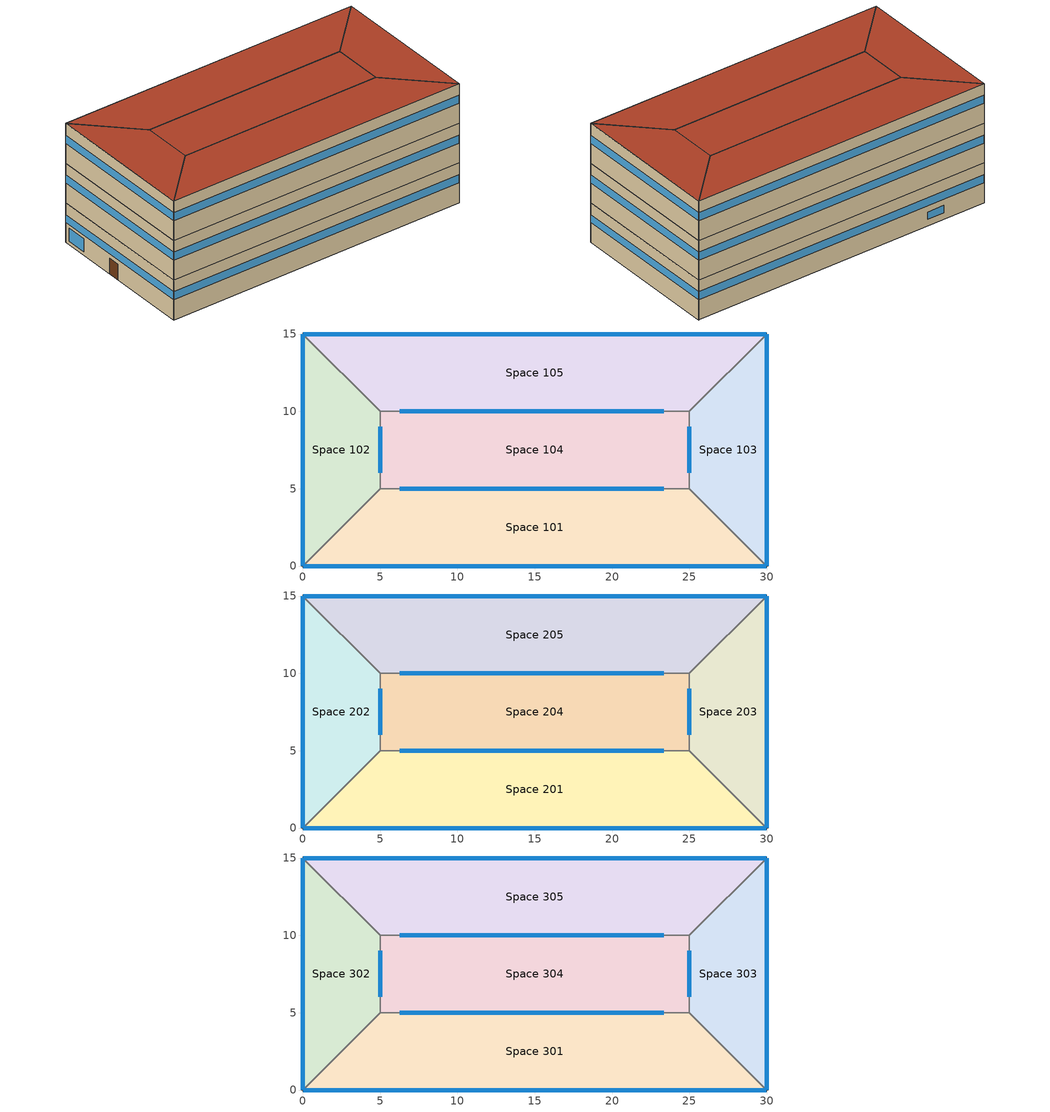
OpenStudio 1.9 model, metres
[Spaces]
Space 101
 floor ground: 25,5 30,0 0,0 5,5 z0
 wall outside: 0,0 30,0 z0:3.96
 wall to Space 104: 25,5 5,5 z0:3.96
 wall to Space 103: 30,0 25,5 z0:3.96
 wall to Space 102: 5,5 0,0 z0:3.96
 window: 0.03,0 29.97,0 z2:2.79
 window inside: 23.35,5 6.26,5 z1.02:3.01
Space 102
 floor ground: 0,15 5,10 5,5 0,0 z0
 wall outside: 0,15 0,0 z0:3.96
 wall to Space 105: 5,10 0,15 z0:3.96
 wall to Space 104: 5,5 5,10 z0:3.96
 window: 0,14.97 0,0.03 z2:2.8; 0,14.53 0,12.52 z0.33:1.66
 window inside: 5,6.01 5,9 z1.74:3.07
 door: 0,8.9 0,7.76 z0:1.57
Space 103
 floor ground: 30,15 30,0 25,5 25,10 z0
 wall outside: 30,0 30,15 z0:3.96
 wall to Space 104: 25,10 25,5 z0:3.96
 wall to Space 105: 30,15 25,10 z0:3.96
 window: 30,0.03 30,14.97 z2:2.8
 window inside: 25,9 25,6.01 z1.74:3.07
Space 104
 floor ground: 25,10 25,5 5,5 5,10 z0
 wall to Space 105: 25,10 5,10 z0:3.96
 window inside: 23.35,10 6.26,10 z1.02:3.01
Space 105
 floor ground: 30,15 25,10 5,10 0,15 z0
 wall outside: 30,15 0,15 z0:3.96
 window: 29.97,15 0.03,15 z2:2.79; 5.95,15 4.25,15 z0.64:1.38
Space 201
 floor to Space 101: 25,5 30,0 0,0 5,5 z3.96
 wall outside: 0,0 30,0 z3.96:7.92
 wall to Space 204: 25,5 5,5 z3.96:7.92
 wall to Space 203: 30,0 25,5 z3.96:7.92
 wall to Space 202: 5,5 0,0 z3.96:7.92
 window: 0.03,0 29.97,0 z5.96:6.76
 window inside: 23.35,5 6.26,5 z4.98:6.98
Space 202
 floor to Space 102: 0,15 5,10 5,5 0,0 z3.96
 wall outside: 0,15 0,0 z3.96:7.92
 wall to Space 205: 5,10 0,15 z3.96:7.92
 wall to Space 204: 5,5 5,10 z3.96:7.92
 window: 0,14.97 0,0.03 z5.96:6.76
 window inside: 5,6.01 5,9 z5.71:7.04
Space 203
 floor to Space 103: 30,15 30,0 25,5 25,10 z3.96
 wall outside: 30,0 30,15 z3.96:7.92
 wall to Space 204: 25,10 25,5 z3.96:7.92
 wall to Space 205: 30,15 25,10 z3.96:7.92
 window: 30,0.03 30,14.97 z5.96:6.76
 window inside: 25,9 25,6.01 z5.71:7.04
Space 204
 floor to Space 104 (Air Wall): 25,10 25,5 5,5 5,10 z3.96
 wall to Space 205: 25,10 5,10 z3.96:7.92
 window inside: 23.35,10 6.26,10 z4.98:6.98
Space 205
 floor to Space 105: 0,15 30,15 25,10 5,10 z3.96
 wall outside: 30,15 0,15 z3.96:7.92
 window: 29.97,15 0.03,15 z5.96:6.76
Space 301
 floor to Space 201: 25,5 30,0 0,0 5,5 z7.92
 wall outside: 0,0 30,0 z7.92:11.89
 wall to Space 304: 25,5 5,5 z7.92:11.89
 wall to Space 303: 30,0 25,5 z7.92:11.89
 wall to Space 302: 5,5 0,0 z7.92:11.89
 window: 0.03,0 29.97,0 z9.92:10.72
 window inside: 23.35,5 6.26,5 z8.94:10.94
 roof outside: 30,0 25,5 5,5 0,0 z11.89
Space 302
 floor to Space 202: 0,15 5,10 5,5 0,0 z7.92
 wall outside: 0,15 0,0 z7.92:11.89
 wall to Space 305: 5,10 0,15 z7.92:11.89
 wall to Space 304: 5,5 5,10 z7.92:11.89
 window: 0,14.97 0,0.03 z9.92:10.72
 window inside: 5,6.01 5,9 z9.67:11
 roof outside: 0,0 5,5 5,10 0,15 z11.89
Space 303
 floor to Space 203: 30,15 30,0 25,5 25,10 z7.92
 wall outside: 30,0 30,15 z7.92:11.89
 wall to Space 304: 25,10 25,5 z7.92:11.89
 wall to Space 305: 30,15 25,10 z7.92:11.89
 window: 30,0.03 30,14.97 z9.92:10.72
 window inside: 25,9 25,6.01 z9.67:11
 roof outside: 30,0 30,15 25,10 25,5 z11.89
Space 304
 floor to Space 204 (Air Wall): 25,10 25,5 5,5 5,10 z7.92
 wall to Space 305: 25,10 5,10 z7.92:11.89
 window inside: 23.35,10 6.26,10 z8.94:10.94
 roof outside: 25,5 25,10 5,10 5,5 z11.89
Space 305
 floor to Space 205: 0,15 30,15 25,10 5,10 z7.92
 wall outside: 30,15 0,15 z7.92:11.89
 window: 29.97,15 0.03,15 z9.92:10.72
 roof outside: 25,10 30,15 0,15 5,10 z11.89
[Building]
Building 1: Space Type=189.1-2009 - Office - WholeBuilding - Md Office - CZ4-8; Default Construction Set=189.1-2009 - CZ5 - Office
[Site]
Site 1
[ClimateZones]
Climate Zone Institution Name 1=ASHRAE; Climate Zone Document Name 1=ANSI/ASHRAE Standard 169; Climate Zone Document Year 1=2006; Climate Zone Institution Name 2=CEC; Climate Zone Document Name 2=California Climate Zone Descriptions; Climate Zone Document Year 2=1995
[DefaultConstructionSet]
189.1-2009 - CZ5 - Office: Default Exterior Surface Constructions=Default Surface Constructions 13; Default Interior Surface Constructions=Default Surface Constructions 14; Default Ground Contact Surface Constructions=Default Surface Constructions 15; Default Exterior SubSurface Constructions=Default Sub Surface Constructions 9; Default Interior SubSurface Constructions=Default Sub Surface Constructions 10; Interior Partition Construction=Interior Partition
[DefaultSurfaceConstructions]
Name | Floor Construction | Wall Construction | Roof Ceiling Construction
Default Surface Constructions 13 | ExtSlabCarpet 4in ClimateZone 1-8 | ASHRAE 189.1-2009 ExtWall Mass ClimateZone 5 | ASHRAE 189.1-2009 ExtRoof IEAD ClimateZone 2-5
Default Surface Constructions 14 | Interior Floor | Interior Wall | Interior Ceiling
Default Surface Constructions 15 | ExtSlabCarpet 4in ClimateZone 1-8 | ExtSlabCarpet 4in ClimateZone 1-8 | ExtSlabCarpet 4in ClimateZone 1-8
[Construction]
ExtSlabCarpet 4in ClimateZone 1-8: MAT-CC05 4 HW CONCRETE, CP02 CARPET PAD
Interior Floor: F16 Acoustic tile, F05 Ceiling air space resistance, M11 100mm lightweight concrete
Interior Wall: G01a 19mm gypsum board, F04 Wall air space resistance, G01a 19mm gypsum board
Interior Ceiling: M11 100mm lightweight concrete, F05 Ceiling air space resistance, F16 Acoustic tile
Exterior Door: F08 Metal surface, I01 25mm insulation board
Interior Window: Clear 3mm
Interior Door; Interior Partition: G05 25mm wood
ASHRAE 189.1-2009 ExtRoof IEAD ClimateZone 2-5: Roof Membrane, Roof Insulation [21], Metal Decking
ASHRAE 189.1-2009 ExtWindow ClimateZone 4-5: Theoretical Glass [207]
ASHRAE 189.1-2009 ExtWall Mass ClimateZone 5: 1IN Stucco, 8IN Concrete HW, Wall Insulation [40], 1/2IN Gypsum
Air Wall: Air Wall Material
[Material] Thermal Absorptance=0.9
Name | Roughness | Thickness {m} | Conductivity {W/m-K} | Density {kg/m3} | Specific Heat {J/kg-K} | Solar Absorptance | Visible Absorptance
MAT-CC05 4 HW CONCRETE | Rough | 0.1016 | 1.311 | 2240 | 836.8 | 0.85 | 0.85
1IN Stucco | Smooth | 0.0253 | 0.6918 | 1858 | 837 | 0.92 | 0.92
8IN Concrete HW | MediumRough | 0.2033 | 1.7296 | 2243 | 837 | 0.65 | 0.65
1/2IN Gypsum | Smooth | 0.0127 | 0.16 | 784.9 | 830 | 0.4 | 0.4
Roof Membrane | VeryRough | 0.0095 | 0.16 | 1121.29 | 1460 | 0.7 | 0.7
Metal Decking | MediumSmooth | 0.0015 | 45.006 | 7680 | 418.4 | 0.6 | 0.6
F16 Acoustic tile | MediumSmooth | 0.0191 | 0.06 | 368 | 590 | 0.3 | 0.3
M11 100mm lightweight concrete | MediumRough | 0.1016 | 0.53 | 1280 | 840 | 0.5 | 0.5
G01a 19mm gypsum board | MediumSmooth | 0.019 | 0.16 | 800 | 1090 | 0.4 | 0.4
F08 Metal surface | Smooth | 0.0008 | 45.28 | 7824 | 500 | 0.7 | 0.7
I01 25mm insulation board | MediumRough | 0.0254 | 0.03 | 43 | 1210 | 0.6 | 0.6
G05 25mm wood | MediumSmooth | 0.0254 | 0.15 | 608 | 1630 | 0.5 | 0.5
Roof Insulation [21] | MediumRough | 0.2105 | 0.049 | 265 | 836.8 | 0.7 | 0.7
Wall Insulation [40] | MediumRough | 0.0794 | 0.0432 | 91 | 837 | 0.5 | 0.5
[Material:NoMass]
CP02 CARPET PAD: Roughness=Smooth; Thermal Resistance {m2-K/W}=0.1; Thermal Absorptance=0.9; Solar Absorptance=0.8; Visible Absorptance=0.8
[Material:AirGap]
Name | Thermal Resistance {m2-K/W}
F05 Ceiling air space resistance | 0.18
F04 Wall air space resistance | 0.15
[DefaultSubSurfaceConstructions]
Name | Fixed Window Construction | Operable Window Construction | Door Construction | Tubular Daylight Dome Construction | Tubular Daylight Diffuser Construction
Default Sub Surface Constructions 9 | ASHRAE 189.1-2009 ExtWindow ClimateZone 4-5 | ASHRAE 189.1-2009 ExtWindow ClimateZone 4-5 | Exterior Door | Interior Window | Interior Window
Default Sub Surface Constructions 10 | Interior Window | Interior Window | Interior Door
[WindowMaterial:Glazing] Optical Data Type=SpectralAverage; Thickness {m}=0.003; Back Side Solar Reflectance at Normal Incidence=0; Back Side Visible Reflectance at Normal Incidence=0; Infrared Transmittance at Normal Incidence=0; Dirt Correction Factor for Solar and Visible Transmittance=1; Solar Diffusing=No
Name | Solar Transmittance at Normal Incidence | Front Side Solar Reflectance at Normal Incidence | Visible Transmittance at Normal Incidence | Front Side Visible Reflectance at Normal Incidence | Front Side Infrared Hemispherical Emissivity | Back Side Infrared Hemispherical Emissivity | Conductivity {W/m-K}
Clear 3mm | 0.837 | 0.075 | 0.898 | 0.081 | 0.84 | 0.84 | 0.9
Theoretical Glass [207] | 0.3311 | 0.6189 | 0.44 | 0.51 | 0.9 | 0.9 | 0.0133
[Material:AirWall]
Air Wall Material
[SpaceType]
189.1-2009 - Office - WholeBuilding - Md Office - CZ4-8: Default Schedule Set=189.1-2009 - Office - WholeBuilding - Md Office - CZ4-8 Schedule Set; Design Specification Outdoor Air Object=189.1-2009 - Office - WholeBuilding - Md Office - CZ4-8 Ventilation; Standards Building Type=Office; Standards Space Type=WholeBuilding - Md Office
[DefaultScheduleSet]
189.1-2009 - Office - WholeBuilding - Md Office - CZ4-8 Schedule Set: Number of People Schedule=Medium Office Bldg Occ; People Activity Level Schedule=Medium Office Activity; Lighting Schedule=Office Bldg Light; Electric Equipment Schedule=Medium Office Bldg Equip; Infiltration Schedule=Medium Office Infil Quarter On
[Lights:Definition]
189.1-2009 - Office - WholeBuilding - Md Office - CZ4-8 Lights Definition: Design Level Calculation Method=Watts/Area; Watts per Space Floor Area {W/m2}=9.68752
[Lights]
189.1-2009 - Office - WholeBuilding - Md Office - CZ4-8 Lights: Lights Definition=189.1-2009 - Office - WholeBuilding - Md Office - CZ4-8 Lights Definition; Space or SpaceType=189.1-2009 - Office - WholeBuilding - Md Office - CZ4-8
[DesignSpecification:OutdoorAir]
189.1-2009 - Office - WholeBuilding - Md Office - CZ4-8 Ventilation: Outdoor Air Method=Sum; Outdoor Air Flow per Person {m3/s-person}=0.00943895
[People:Definition]
189.1-2009 - Office - WholeBuilding - Md Office - CZ4-8 People Definition: Number of People Calculation Method=People/Area; People per Space Floor Area {person/m2}=0.0538196; Fraction Radiant=0.3
[People]
189.1-2009 - Office - WholeBuilding - Md Office - CZ4-8 People: People Definition=189.1-2009 - Office - WholeBuilding - Md Office - CZ4-8 People Definition; Space or SpaceType=189.1-2009 - Office - WholeBuilding - Md Office - CZ4-8
[SpaceInfiltration:DesignFlowRate]
189.1-2009 - Office - WholeBuilding - Md Office - CZ4-8 Infiltration: Space or SpaceType=189.1-2009 - Office - WholeBuilding - Md Office - CZ4-8; Design Flow Rate Calculation Method=Flow/ExteriorArea; Flow per Exterior Surface Area {m3/s-m2}=0.000226568
[ElectricEquipment:Definition]
189.1-2009 - Office - WholeBuilding - Md Office - CZ4-8 Electric Equipment Definition: Design Level Calculation Method=Watts/Area; Watts per Space Floor Area {W/m2}=5.81251
[ElectricEquipment]
189.1-2009 - Office - WholeBuilding - Md Office - CZ4-8 Electric Equipment: Electric Equipment Definition=189.1-2009 - Office - WholeBuilding - Md Office - CZ4-8 Electric Equipment Definition; Space or SpaceType=189.1-2009 - Office - WholeBuilding - Md Office - CZ4-8
[BuildingStory] Nominal Floor to Floor Height {m}=3.9624
Name | Nominal Z Coordinate {m}
Building Story 1 | 0
Building Story 2 | 3.9624
Building Story 3 | 7.9248
[Space]
Name | Building Story | Thermal Zone
Space 101 | Building Story 1 | Thermal Zone: Space 101
Space 102 | Building Story 1 | Thermal Zone: Space 102
Space 103 | Building Story 1 | Thermal Zone: Space 103
Space 104 | Building Story 1 | Thermal Zone: Space 104
Space 105 | Building Story 1 | Thermal Zone: Space 105
Space 201 | Building Story 2 | Thermal Zone: Space 201
Space 202 | Building Story 2 | Thermal Zone: Space 202
Space 203 | Building Story 2 | Thermal Zone: Space 203
Space 204 | Building Story 2 | Thermal Zone: Space 204
Space 205 | Building Story 2 | Thermal Zone: Space 205
Space 301 | Building Story 3 | Thermal Zone: Space 301
Space 302 | Building Story 3 | Thermal Zone: Space 302
Space 303 | Building Story 3 | Thermal Zone: Space 303
Space 304 | Building Story 3 | Thermal Zone: Space 304
Space 305 | Building Story 3 | Thermal Zone: Space 305
[ThermalZone] Use Ideal Air Loads=No
Thermal Zone: Space 104; Thermal Zone: Space 202; Thermal Zone: Space 304; Thermal Zone: Space 301; Thermal Zone: Space 101; Thermal Zone: Space 204; Thermal Zone: Space 305; Thermal Zone: Space 201; Thermal Zone: Space 205; Thermal Zone: Space 105; Thermal Zone: Space 302; Thermal Zone: Space 103; Thermal Zone: Space 203; Thermal Zone: Space 102; Thermal Zone: Space 303
[Sizing:Zone] Zone Cooling Design Supply Air Temperature {C}=14; Zone Heating Design Supply Air Temperature {C}=40; Zone Cooling Design Supply Air Humidity Ratio {kg-H2O/kg-air}=0.0085; Zone Heating Design Supply Air Humidity Ratio {kg-H2O/kg-air}=0.008; Cooling Design Air Flow Method=DesignDay; Heating Design Air Flow Method=DesignDay
Thermal Zone: Space 104; Thermal Zone: Space 202; Thermal Zone: Space 304; Thermal Zone: Space 301; Thermal Zone: Space 101; Thermal Zone: Space 204; Thermal Zone: Space 305; Thermal Zone: Space 201; Thermal Zone: Space 205; Thermal Zone: Space 105; Thermal Zone: Space 302; Thermal Zone: Space 103; Thermal Zone: Space 203; Thermal Zone: Space 102; Thermal Zone: Space 303
[Schedule:Ruleset]
Name | Default Day Schedule | Summer Design Day Schedule | Winter Design Day Schedule
Office Bldg Light | Office Bldg Light Default Schedule | Office Bldg Light Summer Design Day | Office Bldg Light Winter Design Day
Medium Office Bldg Occ | Medium Office Bldg Occ Default Schedule | Medium Office Bldg Occ Summer Design Day | Medium Office Bldg Occ Winter Design Day
Medium Office Activity | Medium Office Activity Default Schedule | Medium Office Activity Summer Design Day | Medium Office Activity Winter Design Day
Medium Office Infil Quarter On | Medium Office Infil Quarter On Default Schedule | Medium Office Infil Quarter On Summer Design Day | Medium Office Infil Quarter On Winter Design Day
Medium Office Bldg Equip | Medium Office Bldg Equip Default Schedule | Medium Office Bldg Equip Summer Design Day | Medium Office Bldg Equip Winter Design Day
[Schedule:Day]
Office Bldg Light Default Schedule: 5, 0, 0.05, 7, 0, 0.1, 8, 0, 0.3, 17, 0, 0.9, 18, 0, 0.7, 20, 0, 0.5, 22, 0, 0.3, 23, 0, 0.1, 24, 0, 0.05
Office Bldg Light Summer Design Day; Medium Office Infil Quarter On Rule 1 Day Schedule; Medium Office Bldg Equip Summer Design Day: 24, 0, 1
Office Bldg Light Winter Design Day; Medium Office Bldg Occ Winter Design Day; Medium Office Bldg Occ Rule 1 Day Schedule; Medium Office Bldg Equip Winter Design Day: 24, 0, 0
Office Bldg Light Rule 1 Day Schedule: 24, 0, 0.05
Office Bldg Light Rule 2 Day Schedule: 6, 0, 0.05, 8, 0, 0.1, 14, 0, 0.5, 17, 0, 0.15, 24, 0, 0.05
Medium Office Bldg Occ Default Schedule: 6, 0, 0, 7, 0, 0.1, 8, 0, 0.2, 12, 0, 0.95, 13, 0, 0.5, 17, 0, 0.95, 18, 0, 0.7, 20, 0, 0.4, 22, 0, 0.1, 24, 0, 0.05
Medium Office Bldg Occ Summer Design Day: 6, 0, 0, 22, 0, 1, 24, 0, 0.05
Medium Office Bldg Occ Rule 2 Day Schedule: 6, 0, 0, 8, 0, 0.1, 14, 0, 0.5, 17, 0, 0.1, 24, 0, 0
Medium Office Activity Default Schedule; Medium Office Activity Summer Design Day; Medium Office Activity Winter Design Day: 24, 0, 120
Medium Office Infil Quarter On Default Schedule; Medium Office Infil Quarter On Summer Design Day: 6, 0, 1, 22, 0, 0.25, 24, 0, 1
Medium Office Infil Quarter On Winter Design Day; Medium Office Infil Quarter On Rule 2 Day Schedule: 6, 0, 1, 18, 0, 0.25, 24, 0, 1
Medium Office Bldg Equip Default Schedule: 8, 0, 0.4, 12, 0, 0.9, 13, 0, 0.8, 17, 0, 0.9, 18, 0, 0.8, 20, 0, 0.6, 22, 0, 0.5, 24, 0, 0.4
Medium Office Bldg Equip Rule 1 Day Schedule: 24, 0, 0.3
Medium Office Bldg Equip Rule 2 Day Schedule: 6, 0, 0.3, 8, 0, 0.4, 14, 0, 0.5, 17, 0, 0.35, 24, 0, 0.3
[Schedule:Rule] Apply Monday=No; Apply Tuesday=No; Apply Wednesday=No; Apply Thursday=No; Apply Friday=No; Date Specification Type=DateRange; Start Month=1; Start Day=1; End Month=12; End Day=31
Name | Schedule Ruleset | Rule Order | Day Schedule | Apply Sunday | Apply Saturday
Office Bldg Light Rule 1 | Office Bldg Light | 0 | Office Bldg Light Rule 1 Day Schedule | Yes | No
Office Bldg Light Rule 2 | Office Bldg Light | 1 | Office Bldg Light Rule 2 Day Schedule | No | Yes
Medium Office Bldg Occ Rule 1 | Medium Office Bldg Occ | 0 | Medium Office Bldg Occ Rule 1 Day Schedule | Yes | No
Medium Office Bldg Occ Rule 2 | Medium Office Bldg Occ | 1 | Medium Office Bldg Occ Rule 2 Day Schedule | No | Yes
Medium Office Infil Quarter On Rule 1 | Medium Office Infil Quarter On | 0 | Medium Office Infil Quarter On Rule 1 Day Schedule | Yes | No
Medium Office Infil Quarter On Rule 2 | Medium Office Infil Quarter On | 1 | Medium Office Infil Quarter On Rule 2 Day Schedule | No | Yes
Medium Office Bldg Equip Rule 1 | Medium Office Bldg Equip | 0 | Medium Office Bldg Equip Rule 1 Day Schedule | Yes | No
Medium Office Bldg Equip Rule 2 | Medium Office Bldg Equip | 1 | Medium Office Bldg Equip Rule 2 Day Schedule | No | Yes
